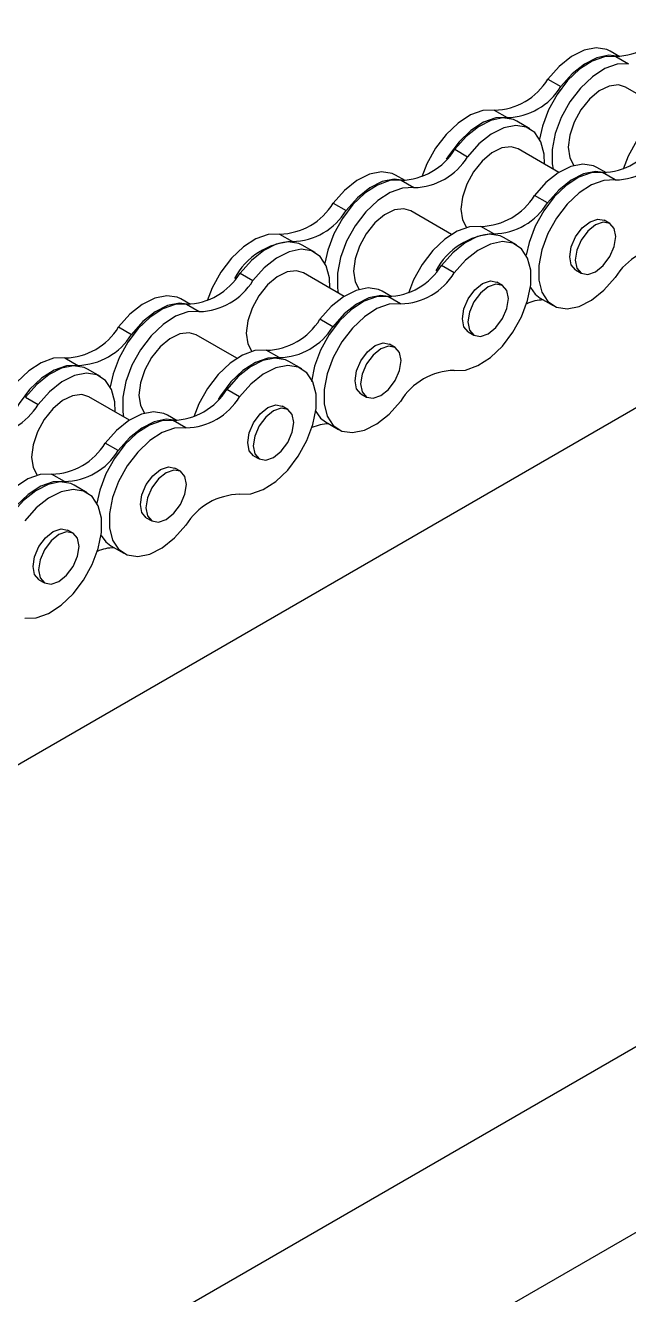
# Model space of a CAD drawing. Header units: metres. Extents: x 0 to 21025, y 0 to 14850.
# Drawn here: x 14092.3 to 14142.8, y 5323.3 to 5429.5 of the extents above; entities that cross this region are included whole.
import ezdxf

# ---------------------------------------------------------------- set-up
doc = ezdxf.new("R2010")
doc.units = ezdxf.units.M
doc.header["$LTSCALE"] = 25
doc.layers.add('SL4', color=4, linetype='Continuous')

msp = doc.modelspace()

# ---------------------------------------------------------------- linework, layer by layer
at = {"layer": 'SL4'}
for p, q in [((14142.036, 5426.874), (14141.237, 5427.335)), ((14141.704, 5426.902), (14142.779, 5426.281)), ((14136.032, 5424.992), (14137.107, 5424.372)), ((13253.258, 4883.619), (14190.156, 5424.48)), ((14145.921, 5422.368), (14142.514, 5424.335)), ((14131.542, 5422.4), (14132.616, 5421.779)), ((14134.513, 5420.848), (14133.439, 5421.468)), ((14128.234, 5419.125), (14129.309, 5418.505)), ((14136.94, 5417.184), (14133.534, 5419.151)), ((14140.92, 5417.149), (14140.121, 5417.611)), ((14141.663, 5416.557), (14140.588, 5417.177)), ((14124.076, 5416.505), (14123.276, 5416.967)), ((14123.744, 5416.533), (14124.818, 5415.913)), ((14135.991, 5414.647), (14134.916, 5415.268)), ((14118.071, 5414.624), (14119.146, 5414.003)), ((14127.96, 5412), (14124.553, 5413.966)), ((14141.213, 5412.914), (14140.748, 5413.183)), ((14113.581, 5412.032), (14114.656, 5411.411)), ((14131.501, 5412.055), (14130.426, 5412.676)), ((14116.553, 5410.48), (14115.478, 5411.1)), ((14133.398, 5411.124), (14132.323, 5411.744)), ((14110.273, 5408.757), (14111.348, 5408.136)), ((14118.98, 5406.815), (14115.573, 5408.782)), ((14128.193, 5408.781), (14127.118, 5409.401)), ((14138.349, 5409.028), (14138.815, 5408.76)), ((14132.233, 5407.73), (14131.767, 5407.999)), ((14106.115, 5406.137), (14105.316, 5406.598)), ((14122.96, 5406.781), (14122.16, 5407.243)), ((14123.703, 5406.189), (14122.628, 5406.809)), ((14135.384, 5406.674), (14136.458, 5406.054)), ((14105.783, 5406.165), (14106.858, 5405.544)), ((14118.03, 5404.279), (14116.955, 5404.899)), ((14100.111, 5404.255), (14101.186, 5403.635)), ((14110, 5401.631), (14106.593, 5403.598)), ((14129.369, 5403.844), (14129.835, 5403.575)), ((14113.54, 5401.687), (14112.465, 5402.307)), ((14123.253, 5402.546), (14122.787, 5402.814)), ((14095.621, 5401.663), (14096.695, 5401.043)), ((14115.437, 5400.755), (14114.362, 5401.376)), ((14098.592, 5400.111), (14097.518, 5400.732)), ((14092.313, 5398.389), (14093.388, 5397.768)), ((14101.019, 5396.447), (14097.613, 5398.414)), ((14110.232, 5398.412), (14109.158, 5399.033)), ((14120.389, 5398.66), (14120.855, 5398.391)), ((13299.555, 4856.892), (14236.454, 5397.752)), ((14114.273, 5397.361), (14113.807, 5397.63)), ((14104.999, 5396.413), (14104.2, 5396.874)), ((14105.742, 5395.82), (14104.667, 5396.441)), ((14117.423, 5396.306), (14118.498, 5395.686)), ((14100.07, 5393.911), (14098.995, 5394.531)), ((14111.409, 5393.476), (14111.874, 5393.207)), ((14095.58, 5391.318), (14094.505, 5391.939)), ((14105.292, 5392.177), (14104.827, 5392.446)), ((14097.477, 5390.387), (14096.402, 5391.007)), ((14102.428, 5388.292), (14102.894, 5388.023)), ((14096.312, 5386.993), (14095.846, 5387.262)), ((14243.189, 5386.087), (13306.291, 4845.227)), ((14099.463, 5385.938), (14100.537, 5385.317)), ((14093.448, 5383.107), (14093.914, 5382.839))]:
    msp.add_line(p, q, dxfattribs=at)
at = {"layer": 'SL4', "flags": 128}
for points in [[(14141.704, 5426.902), (14140.755, 5426.87), (14139.724, 5426.503), (14138.676, 5425.822), (14137.678, 5424.872), (14136.792, 5423.711), (14136.073, 5422.413), (14135.567, 5421.059), (14135.335, 5419.977)], [(14141.237, 5427.335), (14140.944, 5427.473), (14140.058, 5427.611), (14139.06, 5427.409), (14138.012, 5426.88), (14136.981, 5426.057), (14136.032, 5424.992)], [(14141.954, 5426.876), (14141.133, 5426.99), (14140.134, 5426.788), (14139.087, 5426.259), (14138.056, 5425.436), (14137.107, 5424.372)], [(14142.779, 5426.281), (14141.83, 5426.25), (14140.799, 5425.882), (14139.751, 5425.202), (14138.753, 5424.251), (14137.866, 5423.091), (14137.148, 5421.792), (14136.642, 5420.438), (14136.381, 5419.114), (14136.381, 5417.902), (14136.455, 5417.464)], [(14142.514, 5424.335), (14141.934, 5424.514), (14141.157, 5424.417), (14140.325, 5424.009), (14139.511, 5423.325), (14138.788, 5422.425), (14138.22, 5421.391), (14137.858, 5420.314), (14137.734, 5419.289)], [(14148.386, 5423.044), (14147.437, 5423.013), (14146.406, 5422.645), (14145.358, 5421.965), (14144.36, 5421.014), (14143.474, 5419.854), (14142.755, 5418.555), (14142.329, 5417.463)], [(14131.542, 5422.4), (14130.592, 5422.368), (14129.561, 5422.001), (14128.514, 5421.321), (14127.515, 5420.37), (14126.629, 5419.209), (14125.91, 5417.911), (14125.484, 5416.819)], [(14132.616, 5421.779), (14131.667, 5421.748), (14130.636, 5421.381), (14129.589, 5420.7), (14128.59, 5419.75), (14127.704, 5418.589), (14127.516, 5418.291)], [(14133.439, 5421.468), (14133.146, 5421.607), (14132.26, 5421.744), (14131.262, 5421.542), (14130.214, 5421.013), (14129.183, 5420.19), (14128.234, 5419.125)], [(14135.734, 5417.88), (14135.707, 5418.724), (14135.446, 5419.748), (14134.94, 5420.518), (14134.221, 5420.986), (14133.335, 5421.124), (14132.337, 5420.922), (14131.289, 5420.392), (14130.258, 5419.57), (14129.309, 5418.505)], [(14133.534, 5419.151), (14132.954, 5419.33), (14132.177, 5419.233), (14131.344, 5418.825), (14130.531, 5418.14), (14129.808, 5417.241), (14129.24, 5416.207), (14128.878, 5415.129), (14128.754, 5414.104)], [(14137.734, 5419.289), (14137.858, 5418.407), (14138.203, 5417.767)], [(14123.276, 5416.967), (14122.984, 5417.105), (14122.098, 5417.243), (14121.099, 5417.04), (14120.052, 5416.511), (14119.021, 5415.688), (14118.071, 5414.624)], [(14140.588, 5417.177), (14139.639, 5417.146), (14138.608, 5416.778), (14137.56, 5416.098), (14136.562, 5415.148), (14135.676, 5413.987), (14134.957, 5412.689), (14134.451, 5411.335), (14134.22, 5410.252)], [(14140.121, 5417.611), (14139.829, 5417.749), (14138.942, 5417.887), (14137.944, 5417.684), (14136.896, 5417.155), (14135.865, 5416.333), (14134.916, 5415.268)], [(14140.838, 5417.152), (14140.017, 5417.266), (14139.019, 5417.064), (14137.971, 5416.535), (14136.94, 5415.712), (14135.991, 5414.647)], [(14123.744, 5416.533), (14122.794, 5416.502), (14121.763, 5416.134), (14120.716, 5415.454), (14119.717, 5414.504), (14118.831, 5413.343), (14118.112, 5412.044), (14117.607, 5410.69), (14117.375, 5409.608)], [(14123.994, 5416.508), (14123.172, 5416.622), (14122.174, 5416.42), (14121.126, 5415.891), (14120.096, 5415.068), (14119.146, 5414.003)], [(14141.663, 5416.557), (14140.714, 5416.525), (14139.683, 5416.158), (14138.635, 5415.478), (14137.637, 5414.527), (14136.751, 5413.366), (14136.032, 5412.068), (14135.526, 5410.714), (14135.265, 5409.389), (14135.265, 5408.177), (14135.526, 5407.154), (14136.032, 5406.384), (14136.751, 5405.916), (14137.637, 5405.778), (14138.635, 5405.98), (14139.683, 5406.509), (14140.714, 5407.332), (14141.663, 5408.397)], [(14124.818, 5415.913), (14123.869, 5415.881), (14122.838, 5415.514), (14121.791, 5414.833), (14120.792, 5413.883), (14119.906, 5412.722), (14119.187, 5411.424), (14118.681, 5410.07), (14118.42, 5408.745), (14118.42, 5407.533), (14118.494, 5407.096)], [(14124.553, 5413.966), (14123.973, 5414.145), (14123.197, 5414.049), (14122.364, 5413.64), (14121.55, 5412.956), (14120.828, 5412.057), (14120.26, 5411.023), (14119.898, 5409.945), (14119.773, 5408.92)], [(14128.754, 5414.104), (14128.878, 5413.223), (14129.223, 5412.583)], [(14137.853, 5410.127), (14137.982, 5410.951), (14138.349, 5411.798), (14138.9, 5412.54), (14139.549, 5413.064), (14140.198, 5413.29), (14140.748, 5413.183)], [(14138.318, 5409.858), (14138.447, 5409.183), (14138.815, 5408.76), (14139.365, 5408.653), (14140.014, 5408.878), (14140.663, 5409.402), (14141.213, 5410.144), (14141.581, 5410.992), (14141.71, 5411.816), (14141.581, 5412.491), (14141.213, 5412.914), (14140.663, 5413.021), (14140.014, 5412.795), (14139.365, 5412.272), (14138.815, 5411.529), (14138.447, 5410.682), (14138.318, 5409.858)], [(14113.581, 5412.032), (14112.632, 5412), (14111.601, 5411.633), (14110.553, 5410.952), (14109.555, 5410.002), (14108.669, 5408.841), (14107.95, 5407.543), (14107.524, 5406.451)], [(14130.426, 5412.676), (14129.476, 5412.644), (14128.445, 5412.277), (14127.398, 5411.596), (14126.4, 5410.646), (14125.513, 5409.485), (14124.795, 5408.187), (14124.368, 5407.095)], [(14132.323, 5411.744), (14132.031, 5411.882), (14131.144, 5412.02), (14130.146, 5411.818), (14129.098, 5411.289), (14128.067, 5410.466), (14127.118, 5409.401)], [(14115.478, 5411.1), (14115.186, 5411.238), (14114.3, 5411.376), (14113.301, 5411.174), (14112.254, 5410.645), (14111.223, 5409.822), (14110.273, 5408.757)], [(14128.193, 5400.621), (14129.142, 5400.652), (14130.173, 5401.02), (14131.221, 5401.7), (14132.219, 5402.65), (14133.105, 5403.811), (14133.824, 5405.11), (14134.33, 5406.464), (14134.591, 5407.788), (14134.591, 5409), (14134.33, 5410.023), (14133.824, 5410.794), (14133.105, 5411.262), (14132.219, 5411.399), (14131.221, 5411.197), (14130.173, 5410.668), (14129.142, 5409.845), (14128.193, 5408.781)], [(14117.773, 5407.512), (14117.746, 5408.356), (14117.485, 5409.379), (14116.979, 5410.149), (14116.261, 5410.618), (14115.374, 5410.755), (14114.376, 5410.553), (14113.328, 5410.024), (14112.298, 5409.201), (14111.348, 5408.136)], [(14138.349, 5409.028), (14138.349, 5409.028), (14137.982, 5409.452), (14137.853, 5410.127)], [(14115.573, 5408.782), (14114.993, 5408.961), (14114.216, 5408.865), (14113.384, 5408.456), (14112.57, 5407.772), (14111.847, 5406.873), (14111.28, 5405.838), (14110.917, 5404.761), (14110.793, 5403.736)], [(14119.773, 5408.92), (14119.898, 5408.039), (14120.243, 5407.399)], [(14128.872, 5404.942), (14129.001, 5405.766), (14129.369, 5406.614), (14129.919, 5407.356), (14130.568, 5407.88), (14131.217, 5408.106), (14131.767, 5407.999)], [(14129.338, 5404.674), (14129.467, 5403.999), (14129.835, 5403.575), (14130.385, 5403.469), (14131.034, 5403.694), (14131.683, 5404.218), (14132.233, 5404.96), (14132.601, 5405.808), (14132.73, 5406.632), (14132.601, 5407.307), (14132.233, 5407.73), (14131.683, 5407.837), (14131.034, 5407.611), (14130.385, 5407.087), (14129.835, 5406.345), (14129.467, 5405.498), (14129.338, 5404.674)], [(14105.316, 5406.598), (14105.023, 5406.737), (14104.137, 5406.874), (14103.139, 5406.672), (14102.091, 5406.143), (14101.06, 5405.32), (14100.111, 5404.255)], [(14122.628, 5406.809), (14121.678, 5406.778), (14120.648, 5406.41), (14119.6, 5405.73), (14118.602, 5404.779), (14117.715, 5403.618), (14116.997, 5402.32), (14116.491, 5400.966), (14116.237, 5399.704)], [(14122.16, 5407.243), (14121.868, 5407.381), (14120.982, 5407.518), (14119.983, 5407.316), (14118.936, 5406.787), (14117.905, 5405.964), (14116.955, 5404.899)], [(14122.878, 5406.784), (14122.057, 5406.898), (14121.058, 5406.696), (14120.011, 5406.167), (14118.98, 5405.344), (14118.03, 5404.279)], [(14134.562, 5407.546), (14134.957, 5407.005), (14135.384, 5406.674)], [(14105.783, 5406.165), (14104.834, 5406.133), (14103.803, 5405.766), (14102.755, 5405.086), (14101.757, 5404.135), (14100.871, 5402.974), (14100.152, 5401.676), (14099.646, 5400.322), (14099.414, 5399.24)], [(14106.858, 5405.544), (14105.909, 5405.513), (14104.878, 5405.145), (14103.83, 5404.465), (14102.832, 5403.515), (14101.945, 5402.354), (14101.227, 5401.056), (14100.721, 5399.702), (14100.46, 5398.377), (14100.46, 5397.165), (14100.534, 5396.727)], [(14106.033, 5406.139), (14105.212, 5406.254), (14104.213, 5406.051), (14103.166, 5405.522), (14102.135, 5404.7), (14101.186, 5403.635)], [(14123.703, 5406.189), (14122.753, 5406.157), (14121.722, 5405.79), (14120.675, 5405.109), (14119.676, 5404.159), (14118.79, 5402.998), (14118.071, 5401.7), (14117.566, 5400.346), (14117.305, 5399.021), (14117.305, 5397.809), (14117.566, 5396.786), (14118.071, 5396.016), (14118.79, 5395.547), (14119.676, 5395.41), (14120.675, 5395.612), (14121.722, 5396.141), (14122.753, 5396.964), (14123.703, 5398.029)], [(14129.369, 5403.844), (14129.369, 5403.844), (14129.001, 5404.267), (14128.872, 5404.942)], [(14106.593, 5403.598), (14106.013, 5403.777), (14105.236, 5403.681), (14104.404, 5403.272), (14103.59, 5402.588), (14102.867, 5401.689), (14102.299, 5400.654), (14101.937, 5399.577), (14101.813, 5398.552)], [(14110.793, 5403.736), (14110.917, 5402.855), (14111.263, 5402.215)], [(14112.465, 5402.307), (14111.516, 5402.276), (14110.485, 5401.908), (14109.437, 5401.228), (14108.439, 5400.278), (14107.553, 5399.117), (14106.834, 5397.819), (14106.408, 5396.727)], [(14119.892, 5399.758), (14120.021, 5400.582), (14120.389, 5401.43), (14120.939, 5402.172), (14121.588, 5402.696), (14122.237, 5402.921), (14122.787, 5402.814)], [(14120.358, 5399.489), (14120.487, 5398.814), (14120.854, 5398.391), (14121.405, 5398.284), (14122.054, 5398.51), (14122.703, 5399.034), (14123.253, 5399.776), (14123.621, 5400.624), (14123.75, 5401.448), (14123.621, 5402.122), (14123.253, 5402.546), (14122.703, 5402.653), (14122.054, 5402.427), (14121.405, 5401.903), (14120.854, 5401.161), (14120.487, 5400.313), (14120.358, 5399.489)], [(14095.621, 5401.663), (14094.671, 5401.632), (14093.64, 5401.264), (14092.593, 5400.584), (14091.594, 5399.633), (14090.708, 5398.473), (14089.989, 5397.174), (14089.563, 5396.082)], [(14113.54, 5401.687), (14112.591, 5401.655), (14111.56, 5401.288), (14110.512, 5400.608), (14109.514, 5399.657), (14108.628, 5398.496), (14108.44, 5398.198)], [(14114.362, 5401.376), (14114.07, 5401.514), (14113.184, 5401.652), (14112.185, 5401.449), (14111.138, 5400.92), (14110.107, 5400.097), (14109.158, 5399.033)], [(14096.695, 5401.043), (14095.746, 5401.011), (14094.715, 5400.644), (14093.668, 5399.963), (14092.669, 5399.013), (14091.783, 5397.852), (14091.595, 5397.554)], [(14097.518, 5400.732), (14097.225, 5400.87), (14096.339, 5401.007), (14095.341, 5400.805), (14094.293, 5400.276), (14093.262, 5399.453), (14092.313, 5398.389)], [(14099.813, 5397.143), (14099.786, 5397.988), (14099.525, 5399.011), (14099.019, 5399.781), (14098.3, 5400.249), (14097.414, 5400.387), (14096.416, 5400.185), (14095.368, 5399.656), (14094.337, 5398.833), (14093.388, 5397.768)], [(14110.232, 5390.252), (14111.182, 5390.284), (14112.213, 5390.651), (14113.26, 5391.332), (14114.259, 5392.282), (14115.145, 5393.443), (14115.864, 5394.741), (14116.369, 5396.095), (14116.63, 5397.42), (14116.63, 5398.632), (14116.369, 5399.655), (14115.864, 5400.425), (14115.145, 5400.894), (14114.259, 5401.031), (14113.26, 5400.829), (14112.213, 5400.3), (14111.182, 5399.477), (14110.232, 5398.412)], [(14120.389, 5398.66), (14120.389, 5398.66), (14120.021, 5399.083), (14119.892, 5399.758)], [(14097.613, 5398.414), (14097.033, 5398.593), (14096.256, 5398.496), (14095.423, 5398.088), (14094.61, 5397.404), (14093.887, 5396.504), (14093.319, 5395.47), (14092.957, 5394.393), (14092.833, 5393.368)], [(14101.813, 5398.552), (14101.937, 5397.671), (14102.282, 5397.031)], [(14104.2, 5396.874), (14103.908, 5397.012), (14103.021, 5397.15), (14102.023, 5396.948), (14100.975, 5396.419), (14099.944, 5395.596), (14098.995, 5394.531)], [(14110.912, 5394.574), (14111.041, 5395.398), (14111.409, 5396.246), (14111.959, 5396.988), (14112.608, 5397.512), (14113.257, 5397.737), (14113.807, 5397.63)], [(14111.377, 5394.305), (14111.507, 5393.63), (14111.874, 5393.207), (14112.424, 5393.1), (14113.073, 5393.326), (14113.722, 5393.85), (14114.273, 5394.592), (14114.64, 5395.439), (14114.769, 5396.263), (14114.64, 5396.938), (14114.273, 5397.361), (14113.722, 5397.468), (14113.073, 5397.243), (14112.424, 5396.719), (14111.874, 5395.977), (14111.507, 5395.129), (14111.377, 5394.305)], [(14116.55, 5397.277), (14116.997, 5396.636), (14117.423, 5396.306)], [(14104.667, 5396.441), (14103.718, 5396.409), (14102.687, 5396.042), (14101.639, 5395.361), (14100.641, 5394.411), (14099.755, 5393.25), (14099.036, 5391.952), (14098.53, 5390.598), (14098.299, 5389.516)], [(14104.917, 5396.415), (14104.096, 5396.529), (14103.098, 5396.327), (14102.05, 5395.798), (14101.019, 5394.975), (14100.07, 5393.911)], [(14105.742, 5395.82), (14104.793, 5395.789), (14103.762, 5395.421), (14102.714, 5394.741), (14101.716, 5393.79), (14100.83, 5392.63), (14100.111, 5391.331), (14099.605, 5389.977), (14099.344, 5388.653), (14099.344, 5387.441), (14099.605, 5386.417), (14100.111, 5385.647), (14100.83, 5385.179), (14101.716, 5385.041), (14102.714, 5385.244), (14103.762, 5385.773), (14104.793, 5386.596), (14105.742, 5387.66)], [(14111.409, 5393.476), (14111.409, 5393.476), (14111.041, 5393.899), (14110.912, 5394.574)], [(14092.833, 5393.368), (14092.957, 5392.486), (14093.302, 5391.846)], [(14094.505, 5391.939), (14093.555, 5391.907), (14092.524, 5391.54), (14091.477, 5390.86), (14090.479, 5389.909), (14089.592, 5388.748), (14088.874, 5387.45), (14088.447, 5386.358)], [(14101.932, 5389.39), (14102.061, 5390.214), (14102.428, 5391.061), (14102.979, 5391.804), (14103.628, 5392.327), (14104.277, 5392.553), (14104.827, 5392.446)], [(14102.397, 5389.121), (14102.526, 5388.446), (14102.894, 5388.023), (14103.444, 5387.916), (14104.093, 5388.142), (14104.742, 5388.665), (14105.292, 5389.408), (14105.66, 5390.255), (14105.789, 5391.079), (14105.66, 5391.754), (14105.292, 5392.177), (14104.742, 5392.284), (14104.093, 5392.059), (14103.444, 5391.535), (14102.894, 5390.793), (14102.526, 5389.945), (14102.397, 5389.121)], [(14095.58, 5391.318), (14094.63, 5391.287), (14093.599, 5390.92), (14092.552, 5390.239), (14091.553, 5389.289), (14090.667, 5388.128), (14090.48, 5387.83)], [(14096.402, 5391.007), (14096.11, 5391.146), (14095.223, 5391.283), (14094.225, 5391.081), (14093.177, 5390.552), (14092.146, 5389.729), (14091.197, 5388.664)], [(14092.272, 5379.884), (14093.221, 5379.915), (14094.252, 5380.283), (14095.3, 5380.963), (14096.298, 5381.914), (14097.184, 5383.075), (14097.903, 5384.373), (14098.409, 5385.727), (14098.67, 5387.051), (14098.67, 5388.264), (14098.409, 5389.287), (14097.903, 5390.057), (14097.184, 5390.525), (14096.298, 5390.663), (14095.3, 5390.461), (14094.252, 5389.931), (14093.221, 5389.109), (14092.272, 5388.044)], [(14102.428, 5388.292), (14102.428, 5388.292), (14102.061, 5388.715), (14101.932, 5389.39)], [(14092.951, 5384.206), (14093.08, 5385.03), (14093.448, 5385.877), (14093.998, 5386.619), (14094.647, 5387.143), (14095.296, 5387.369), (14095.846, 5387.262)], [(14093.417, 5383.937), (14093.546, 5383.262), (14093.914, 5382.839), (14094.464, 5382.732), (14095.113, 5382.957), (14095.762, 5383.481), (14096.312, 5384.223), (14096.68, 5385.071), (14096.809, 5385.895), (14096.68, 5386.57), (14096.312, 5386.993), (14095.762, 5387.1), (14095.113, 5386.874), (14094.464, 5386.351), (14093.914, 5385.608), (14093.546, 5384.761), (14093.417, 5383.937)], [(14098.641, 5386.809), (14099.036, 5386.268), (14099.463, 5385.938)], [(14093.448, 5383.107), (14093.448, 5383.108), (14093.08, 5383.531), (14092.951, 5384.206)]]:
    msp.add_lwpolyline(points, dxfattribs=at)
at = {"layer": 'SL4'}
for centre, radius, start, end in [((14141.594, 5432.277), 5.376, 271.17027, 328.82435), ((14131.432, 5427.775), 5.376, 271.17027, 328.82435), ((14132.507, 5427.155), 5.376, 271.17027, 328.82435), ((14140.479, 5422.553), 5.376, 271.17027, 328.82435), ((14123.634, 5421.908), 5.376, 271.17027, 328.82435), ((14124.709, 5421.288), 5.376, 271.17027, 328.82435), ((14141.553, 5421.932), 5.376, 271.17027, 328.82435), ((14130.316, 5418.051), 5.376, 271.17027, 328.82435), ((14113.471, 5417.407), 5.376, 271.17027, 328.82435), ((14114.546, 5416.786), 5.376, 271.17027, 328.82435), ((14131.391, 5417.43), 5.376, 271.17027, 328.82435), ((14131.818, 5406.209), 5.855, 93.11014, 152.07322), ((14114.974, 5405.564), 5.855, 93.11014, 152.07322), ((14146.263, 5405.614), 5.376, 91.17027, 148.82435), ((14105.673, 5411.54), 5.376, 271.17027, 328.82435), ((14122.518, 5412.184), 5.376, 271.17027, 328.82435), ((14123.593, 5411.564), 5.376, 271.17027, 328.82435), ((14106.748, 5410.92), 5.376, 271.17027, 328.82435), ((14135.688, 5403.069), 3.446, 90.48433, 114.65195), ((14112.356, 5407.683), 5.376, 271.17027, 328.82435), ((14095.511, 5407.038), 5.376, 271.17027, 328.82435), ((14096.586, 5406.418), 5.376, 271.17027, 328.82435), ((14113.43, 5407.062), 5.376, 271.17027, 328.82435), ((14128.303, 5395.246), 5.376, 91.17027, 148.82435), ((14104.558, 5401.816), 5.376, 271.17027, 328.82435), ((14105.632, 5401.195), 5.376, 271.17027, 328.82435), ((14088.788, 5400.551), 5.376, 271.17027, 328.82435), ((14117.727, 5392.701), 3.446, 90.48431, 114.65163), ((14094.395, 5397.314), 5.376, 271.17027, 328.82435), ((14095.47, 5396.694), 5.376, 271.17027, 328.82435), ((14110.342, 5384.877), 5.376, 91.17027, 148.82435), ((14099.767, 5382.332), 3.446, 90.48431, 114.65163)]:
    msp.add_arc(centre, radius, start, end, dxfattribs=at)

doc.saveas('drawing.dxf')
